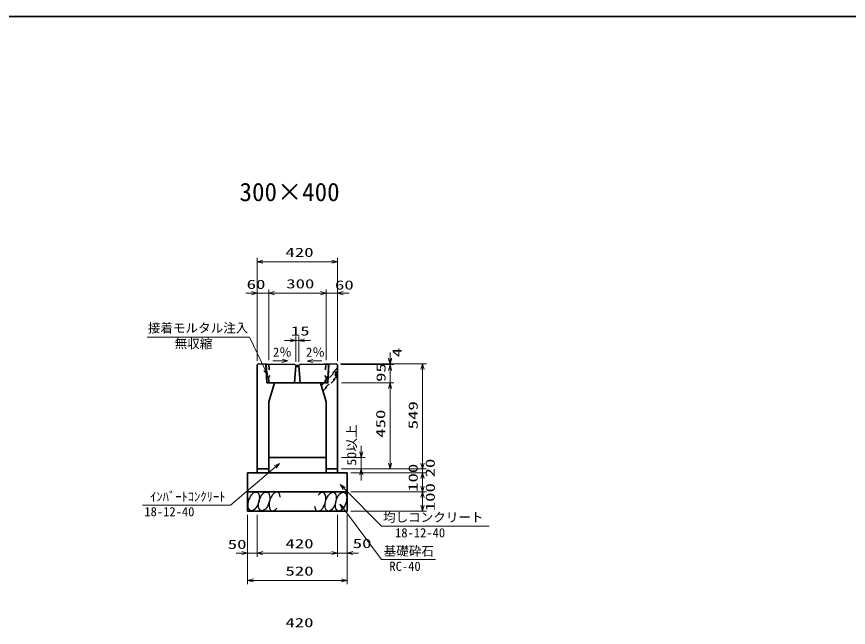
# Model space of a CAD drawing. Units: millimetres on the paper. Extents: x 15 to 1218, y 8 to 859.
# Drawn here: x 230.8 to 448.1, y 699.1 to 858.6 of the extents above; entities that cross this region are included whole.
import ezdxf
from ezdxf.enums import TextEntityAlignment as Align

# ---------------------------------------------------------------- set-up
doc = ezdxf.new("R2010")
doc.units = ezdxf.units.MM
doc.linetypes.add('USER3', pattern=[3, 1.5, -1.5])
for name, color, linetype, lineweight in [('D-STR-DIM（寸法）', 7, 'Continuous', 13), ('D-STR-HTXT(均しCON-旗)', 7, 'Continuous', 13), ('D-STR-HTXT(基礎砕石-旗)', 7, 'Continuous', 13), ('D-STR-HTXT（旗上げ）', 7, 'Continuous', 13), ('D-STR-STRF(グリ)', 7, 'Continuous', 25), ('D-STR（構造物）', 1, 'Continuous', 35)]:
    doc.layers.add(name, color=color, linetype=linetype, lineweight=lineweight)
doc.layers.add('D-STR-TXT(文字)', color=7, linetype='Continuous')
doc.styles.add('ＭＳ ゴシック', font='')
doc.styles.get('ＭＳ ゴシック').set_extended_font_data('MS Gothic')

# ---------------------------------------------------------------- blocks, each defined once
blk = doc.blocks.new('_Open30')
at = {"color": 7, "linetype": 'Continuous', "lineweight": 13}
for p, q in [((-1, 0.2679), (0, 0)), ((0, 0), (-1, -0.2679)), ((0, 0), (-1, 0))]:
    blk.add_line(p, q, dxfattribs=at)

msp = doc.modelspace()

# ---------------------------------------------------------------- linework, layer by layer
at = {"layer": 'D-STR-DIM（寸法）'}
for p, q in [((293.614, 787.388), (293.614, 795.596)), ((314.614, 787.388), (314.614, 795.596)), ((295.114, 794.596), (313.114, 794.596)), ((293.614, 768.685), (293.614, 787.388)), ((296.614, 768.876), (296.614, 787.388)), ((296.614, 768.876), (296.614, 787.388)), ((311.614, 768.876), (311.614, 787.388)), ((311.614, 768.876), (311.614, 787.388)), ((314.614, 768.685), (314.614, 787.388)), ((292.114, 786.388), (290.614, 786.388)), ((293.614, 786.388), (296.614, 786.388)), ((298.114, 786.388), (299.614, 786.388)), ((298.114, 786.388), (310.114, 786.388)), ((310.114, 786.388), (308.614, 786.388)), ((311.614, 786.388), (314.614, 786.388)), ((316.114, 786.388), (317.614, 786.388)), ((302.22, 774.075), (300.72, 774.075)), ((303.72, 768.482), (303.72, 775.075)), ((303.72, 774.075), (304.511, 774.075)), ((304.511, 768.466), (304.511, 775.075)), ((306.011, 774.075), (307.511, 774.075)), ((328.319, 769.43), (328.319, 770.93)), ((328.319, 769.238), (328.319, 770.738)), ((297.728, 768.759), (300.089, 768.711)), ((310.528, 768.741), (308.166, 768.694)), ((315.364, 767.93), (329.319, 767.93)), ((315.56, 767.738), (329.319, 767.738)), ((315.56, 767.738), (329.319, 767.738)), ((316.364, 767.93), (337.817, 767.93)), ((328.319, 767.738), (328.319, 767.93)), ((328.319, 762.983), (328.319, 767.738)), ((328.319, 766.238), (328.319, 764.738)), ((336.817, 741.983), (336.817, 766.43)), ((315.614, 762.983), (329.319, 762.983)), ((315.614, 762.983), (329.319, 762.983)), ((328.319, 741.983), (328.319, 761.483)), ((328.319, 761.483), (328.319, 759.983)), ((320.803, 744.983), (320.803, 746.483)), ((315.614, 743.483), (321.803, 743.483)), ((320.803, 740.483), (320.803, 743.483)), ((336.817, 741.983), (336.817, 743.483)), ((315.614, 740.483), (337.817, 740.483)), ((315.614, 740.483), (329.319, 740.483)), ((315.614, 740.483), (337.817, 740.483)), ((315.614, 740.483), (321.803, 740.483)), ((318.114, 739.483), (337.817, 739.483)), ((318.114, 739.483), (337.817, 739.483)), ((320.803, 738.983), (320.803, 737.483)), ((336.817, 739.483), (336.817, 740.483)), ((336.817, 735.983), (336.817, 737.983)), ((336.817, 737.983), (336.817, 736.483)), ((318.114, 734.483), (337.817, 734.483)), ((318.114, 734.483), (337.817, 734.483)), ((336.817, 730.983), (336.817, 732.983)), ((291.114, 728.483), (291.114, 717.516)), ((293.614, 728.483), (293.614, 717.516)), ((314.614, 728.483), (314.614, 717.516)), ((317.114, 728.483), (317.114, 717.516)), ((318.114, 729.483), (337.817, 729.483)), ((291.114, 727.483), (291.114, 710.359)), ((293.614, 727.483), (293.614, 717.516)), ((314.614, 727.483), (314.614, 717.516)), ((317.114, 727.483), (317.114, 710.359)), ((289.614, 718.516), (288.114, 718.516)), ((291.114, 718.516), (293.614, 718.516)), ((295.114, 718.516), (313.114, 718.516)), ((295.114, 718.516), (296.614, 718.516)), ((313.114, 718.516), (311.614, 718.516)), ((314.614, 718.516), (317.114, 718.516)), ((318.614, 718.516), (320.114, 718.516)), ((292.614, 711.359), (315.614, 711.359))]:
    msp.add_line(p, q, dxfattribs=at)
at = {"layer": 'D-STR-HTXT(均しCON-旗)'}
for points in [[(263.621, 731.052), (286.656, 731.052), (298.313, 740.963)], [(354.262, 725.536), (326.054, 725.536), (316.331, 735.352)]]:
    msp.add_lwpolyline(points, dxfattribs=at)
at = {"layer": 'D-STR-HTXT(基礎砕石-旗)'}
msp.add_lwpolyline([(340.236, 716.786), (326.132, 716.786), (316.128, 730.112)], dxfattribs=at)
at = {"layer": 'D-STR-HTXT（旗上げ）'}
msp.add_lwpolyline([(264.89, 774.872), (291.611, 774.872), (295.705, 766.362)], dxfattribs=at)
at = {"layer": 'D-STR-STRF(グリ)'}
for centre, major_axis in [((292.709, 732.006), (0.79, 2.421)), ((295.43, 732.006), (0.79, 2.421)), ((312.818, 731.926), (-0.771, -2.427)), ((315.539, 731.947), (-0.771, -2.427))]:
    msp.add_ellipse(centre, major_axis=major_axis, ratio=0.5139, dxfattribs=at)
for centre, major_axis in [((298.171, 732.006), (0.79, 2.421)), ((310.078, 731.904), (-0.771, -2.427))]:
    msp.add_ellipse(centre, major_axis=major_axis, ratio=0.5139, start_param=5.3575563, end_param=10.3750652, dxfattribs=at)
at = {"layer": 'D-STR（構造物）', "color": 2}
msp.add_line((15.017, 858.622), (1218.361, 858.622), dxfattribs=at)
at = {"layer": 'D-STR（構造物）'}
for p, q in [((293.614, 767.685), (293.864, 767.93)), ((293.614, 740.483), (293.614, 767.685)), ((293.864, 767.93), (295.864, 767.89)), ((295.864, 767.89), (296.114, 762.983)), ((296.107, 764.604), (295.947, 767.728)), ((296.1, 767.886), (303.489, 767.738)), ((303.719, 767.483), (303.364, 762.983)), ((303.489, 767.738), (303.719, 767.483)), ((303.786, 767.233), (303.719, 767.483)), ((303.719, 767.483), (304.509, 767.483)), ((304.442, 767.233), (303.786, 767.233)), ((304.509, 767.483), (304.442, 767.233)), ((304.509, 767.483), (304.739, 767.738)), ((304.864, 762.983), (304.509, 767.483)), ((304.739, 767.738), (312.128, 767.886)), ((311.114, 767.865), (312.864, 767.9)), ((312.364, 767.89), (312.114, 762.983)), ((312.281, 767.728), (312.127, 764.605)), ((314.364, 767.93), (312.364, 767.89)), ((314.614, 767.685), (314.364, 767.93)), ((314.614, 740.483), (314.614, 767.685)), ((296.559, 764.483), (296.107, 764.604)), ((296.114, 762.983), (298.114, 762.983)), ((296.639, 762.983), (296.563, 764.483)), ((298.114, 762.983), (296.614, 757.983)), ((311.589, 762.983), (296.639, 762.983)), ((310.114, 762.983), (311.614, 757.983)), ((312.114, 762.983), (310.114, 762.983)), ((311.666, 764.483), (311.589, 762.983)), ((311.67, 764.483), (312.127, 764.605)), ((296.614, 757.983), (296.614, 740.483)), ((311.614, 757.983), (311.614, 740.483)), ((296.614, 743.483), (311.614, 743.483)), ((291.114, 739.483), (317.114, 739.483)), ((291.114, 739.483), (291.114, 729.483)), ((296.614, 740.483), (293.614, 740.483)), ((293.614, 740.483), (293.614, 739.483)), ((296.614, 740.483), (296.614, 739.483)), ((311.614, 740.483), (314.614, 740.483)), ((311.614, 740.483), (311.614, 739.483)), ((314.614, 740.483), (314.614, 739.483)), ((317.114, 739.483), (317.114, 729.483)), ((291.114, 734.483), (317.114, 734.483)), ((291.114, 729.483), (317.114, 729.483))]:
    msp.add_line(p, q, dxfattribs=at)
at = {"layer": 'D-STR（構造物）', "linetype": 'USER3'}
for p, q in [((296.691, 767.874), (296.858, 764.605)), ((311.537, 767.874), (311.375, 764.605)), ((314.364, 766.591), (310.262, 762.489)), ((310.343, 762.22), (314.539, 766.416)), ((314.039, 764.831), (314.039, 765.916)), ((314.539, 766.416), (314.291, 766.664)), ((314.539, 764.486), (314.539, 766.416)), ((296.858, 764.605), (296.563, 764.483)), ((314.539, 764.831), (310.709, 761)), ((310.783, 760.755), (314.539, 764.511)), ((311.375, 764.605), (311.67, 764.483)), ((314.039, 764.831), (314.539, 764.831)), ((314.291, 764.239), (314.539, 764.486))]:
    msp.add_line(p, q, dxfattribs=at)
at = {"layer": 'D-STR（構造物）'}
for centre, start, end in [((296.097, 767.736), 88.85201, 182.91704), ((312.131, 767.736), 357.08295, 91.14798)]:
    msp.add_arc(centre, 0.15, start, end, dxfattribs=at)

# ---------------------------------------------------------------- block references
at = {"layer": 'D-STR-DIM（寸法）', "xscale": 1.5, "yscale": 1.5}
for p, rotation in [((293.614, 794.596), 180), ((296.614, 786.388), 180), ((296.614, 786.388), 180), ((314.614, 786.388), 180), ((304.511, 774.075), 180), ((328.319, 767.93), 270), ((301.589, 768.681), 358.85424), ((306.666, 768.664), 181.14576), ((328.319, 767.738), 270), ((328.319, 767.738), 90), ((336.817, 767.93), 90), ((328.319, 762.983), 90), ((328.319, 762.983), 90), ((320.803, 743.483), 270), ((328.319, 740.483), 270), ((336.817, 740.483), 270), ((336.817, 740.483), 270), ((320.803, 740.483), 90), ((336.817, 739.483), 90), ((336.817, 739.483), 90), ((336.817, 734.483), 270), ((336.817, 734.483), 90), ((336.817, 729.483), 270), ((293.614, 718.516), 180), ((293.614, 718.516), 180), ((317.114, 718.516), 180), ((291.114, 711.359), 180)]:
    msp.add_blockref('_Open30', p, dxfattribs=dict(at, rotation=rotation))
for p in [(314.614, 794.596), (293.614, 786.388), (311.614, 786.388), (311.614, 786.388), (303.72, 774.075), (291.114, 718.516), (314.614, 718.516), (314.614, 718.516), (317.114, 711.359)]:
    msp.add_blockref('_Open30', p, dxfattribs=at)
at = {"layer": 'D-STR-HTXT(均しCON-旗)', "xscale": 1.5, "yscale": 1.5}
for p, rotation in [((299.455, 741.935), 40.37163), ((315.276, 736.418), 134.72505)]:
    msp.add_blockref('_Open30', p, dxfattribs=dict(at, rotation=rotation))
at = {"layer": 'D-STR-HTXT(基礎砕石-旗)', "xscale": 1.5, "yscale": 1.5, "rotation": 126.89552}
msp.add_blockref('_Open30', (315.228, 731.312), dxfattribs=at)
at = {"layer": 'D-STR-HTXT（旗上げ）', "xscale": 1.5, "yscale": 1.5, "rotation": 295.69073}
msp.add_blockref('_Open30', (296.355, 765.01), dxfattribs=at)

# ---------------------------------------------------------------- texts
at = {"layer": 'D-STR-DIM（寸法）', "style": 'ＭＳ ゴシック', "width": 1.5}
for s, p in [('420', (300.989, 795.134)), ('60', (290.85, 786.782)), ('300', (301.197, 786.925)), ('60', (313.934, 786.611)), ('15', (302.403, 774.613)), ('50', (285.916, 718.883)), ('420', (300.989, 719.053)), ('50', (318.566, 719.091)), ('520', (300.989, 711.896)), ('420', (300.969, 698.423))]:
    msp.add_text(s, height=2.405, dxfattribs=at).set_placement(p, align=Align.BOTTOM_LEFT)
at = {"layer": 'D-STR-DIM（寸法）', "style": 'ＭＳ ゴシック'}
for rotation, p in [(0.01, (297.735, 769.056)), (359.99, (306.383, 769.053))]:
    msp.add_text('2％', height=2.405, rotation=rotation, dxfattribs=at).set_placement(p, align=Align.BOTTOM_LEFT)
for s, width, p in [('4', 1.5, (332.082, 769.679)), ('95', 1.5, (327.875, 763.203)), ('549', 1.5, (336.279, 750.827)), ('450', 1.5, (327.781, 748.608)), ('50以上', 1.1, (320.221, 741.346)), ('100', 1.5, (336.279, 734.483)), ('20', 1.5, (340.731, 738.265)), ('100', 1.5, (340.752, 729.428))]:
    msp.add_text(s, height=2.405, rotation=90, dxfattribs=dict(at, width=width)).set_placement(p, align=Align.BOTTOM_LEFT)
at = {"layer": 'D-STR-HTXT(均しCON-旗)', "style": 'ＭＳ ゴシック'}
for s, p in [('ｲﾝﾊﾞｰﾄｺﾝｸﾘｰﾄ', (265.624, 731.336)), ('18-12-40', (264.118, 727.401)), ('均しコンクリート', (326.501, 725.946)), ('18-12-40', (329.635, 721.885))]:
    msp.add_text(s, height=2.405, dxfattribs=at).set_placement(p, align=Align.BOTTOM_LEFT)
at = {"layer": 'D-STR-HTXT(基礎砕石-旗)', "style": 'ＭＳ ゴシック'}
for s, p in [('基礎砕石', (326.668, 717.12)), ('RC-40', (328.155, 713.135))]:
    msp.add_text(s, height=2.405, dxfattribs=at).set_placement(p, align=Align.BOTTOM_LEFT)
at = {"layer": 'D-STR-HTXT（旗上げ）', "style": 'ＭＳ ゴシック'}
for s, p in [('接着モルタル注入', (265.036, 775.376)), ('無収縮', (272.039, 771.298))]:
    msp.add_text(s, height=2.405, dxfattribs=at).set_placement(p, align=Align.BOTTOM_LEFT)
at = {"layer": 'D-STR-TXT(文字)', "style": 'ＭＳ ゴシック'}
msp.add_text('300×400', height=4.811, dxfattribs=at).set_placement((288.981, 808.982), align=Align.BOTTOM_LEFT)

doc.saveas('drawing.dxf')
